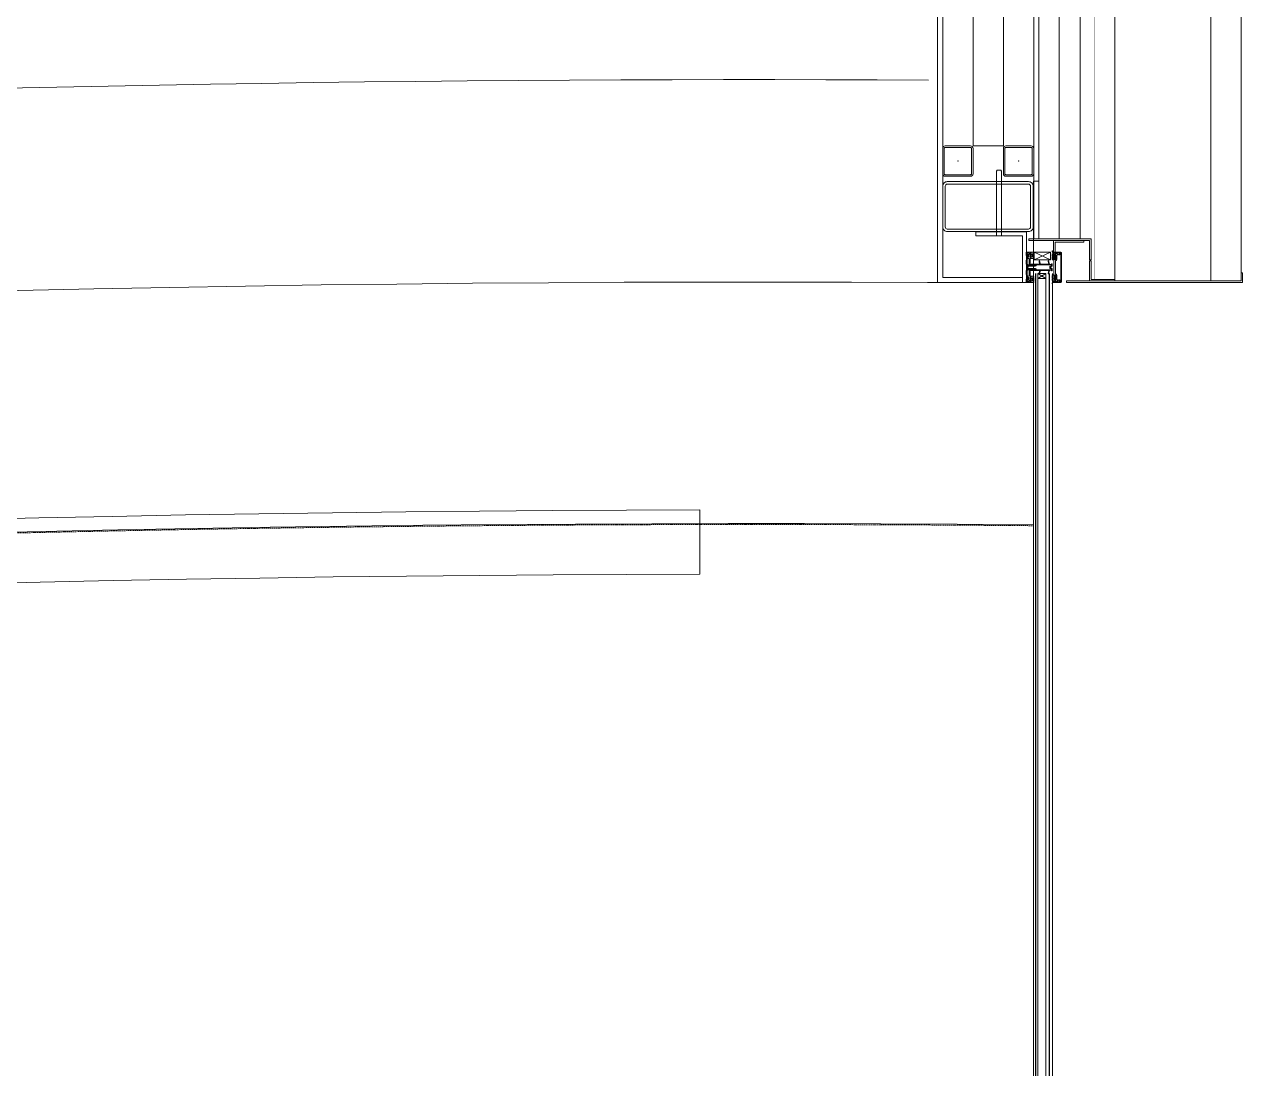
# Model space of a CAD drawing. Extents: x -1133 to 23780, y -1311 to 8245.
# Drawn here: x 16472 to 16712.8, y 2050.7 to 2257.1 of the extents above; entities that cross this region are included whole.
import ezdxf

# ---------------------------------------------------------------- set-up
doc = ezdxf.new("R2010")
doc.units = 0
doc.header["$MEASUREMENT"] = 0
doc.linetypes.add('DOT2', pattern=[0.125, 0, -0.125])
doc.linetypes.add('HIDDEN', pattern=[0.375, 0.25, -0.125])
doc.layers.get('0').update_dxf_attribs({"color": 9, "lineweight": 9})
for name, color, linetype, lineweight in [('06B', 9, 'Continuous', 9), ('06C', 9, 'Continuous', 9), ('06D', 9, 'Continuous', 9), ('10', 9, 'Continuous', 9), ('11', 9, 'Continuous', 9), ('15', 9, 'Continuous', 9), ('20', 9, 'DOT2', 9), ('33', 9, 'BATTING', 9), ('35', 9, 'Continuous', 9), ('40', 9, 'Continuous', 9), ('40B', 9, 'Continuous', 9)]:
    doc.layers.add(name, color=color, linetype=linetype, lineweight=lineweight)
doc.linetypes.add('BATTING', pattern='A,0.0001,-0.1,[134,ltypeshp.shx,S=0.1,R=0,X=-0.1,Y=0],-0.2,[134,ltypeshp.shx,S=0.1,R=180,X=0.1,Y=0],-0.1', length=0.4001)

# ---------------------------------------------------------------- blocks, each defined once
blk = doc.blocks.new('*U502')
at = {"layer": '15'}
for p, q in [((-1.47, -18.95), (-204.79, -18.95)), ((-1.47, -19.35), (-204.79, -19.35)), ((-1.47, -19.42), (-204.79, -19.42)), ((-1.47, -19.82), (-204.79, -19.82)), ((-1.47, -21.42), (-204.79, -21.42)), ((-1.47, -22.02), (-204.79, -22.02)), ((-1.47, -22.1), (-204.79, -22.1)), ((-1.47, -22.7), (-204.79, -22.7))]:
    blk.add_line(p, q, dxfattribs=at)
blk = doc.blocks.new('p-profil_bitis')
for p, q in [((-1.5, 2.16), (-3, 5.37)), ((-3, 2.16), (-1.5, 5.37)), ((1.2, 3.05), (2.2, 4.65)), ((2.2, 3.05), (1.2, 4.65))]:
    blk.add_line(p, q)
for points in [[(-2.9, 6.02), (-2.89, 6.01), (-2.88, 6), (-2.88, 6), (-2.87, 6), (-2.48, 6), (-2.47, 6), (-2.46, 6), (-2.46, 6.01), (-2.45, 6.02), (-2.43, 6.06), (-2.41, 6.08), (-2.4, 6.09), (-2.38, 6.09), (-2.37, 6.1), (-2.35, 6.09), (-2.33, 6.09), (-2.32, 6.08), (-2.3, 6.06), (-2.28, 6.01), (-2.27, 6.01), (-2.27, 6), (-2.26, 6), (-2.25, 6), (-1.76, 6), (-1.76, 5.49), (-1.76, 5.48), (-1.77, 5.47), (-1.77, 5.46), (-1.78, 5.46), (-1.79, 5.45), (-1.8, 5.45), (-1.81, 5.45), (-1.82, 5.46), (-1.83, 5.46), (-1.84, 5.47), (-1.89, 5.55), (-1.89, 5.56), (-1.9, 5.57), (-1.9, 5.57), (-1.91, 5.57), (-1.92, 5.57), (-1.93, 5.57), (-1.93, 5.56), (-1.94, 5.55), (-1.99, 5.46), (-1.99, 5.46), (-2, 5.46), (-2, 5.45), (-2.01, 5.45), (-2.02, 5.45), (-2.1, 5.45), (-2.11, 5.45), (-2.12, 5.45), (-2.12, 5.46), (-2.13, 5.46), (-2.13, 5.47), (-2.13, 5.47), (-2.14, 5.48), (-2.14, 5.5), (-2.23, 5.45), (-2.54, 5.45), (-2.62, 5.5), (-2.62, 5.48), (-2.63, 5.47), (-2.63, 5.46), (-2.63, 5.46), (-2.64, 5.45), (-2.65, 5.45), (-2.65, 5.45), (-2.74, 5.45), (-2.75, 5.45), (-2.76, 5.45), (-2.76, 5.46), (-2.77, 5.46), (-2.77, 5.46), (-2.82, 5.55), (-2.83, 5.56), (-2.83, 5.57), (-2.84, 5.57), (-2.85, 5.57), (-2.86, 5.57), (-2.86, 5.57), (-2.87, 5.56), (-2.87, 5.55), (-2.92, 5.47), (-2.93, 5.46), (-2.94, 5.46), (-2.95, 5.45), (-2.96, 5.45), (-2.97, 5.45), (-2.98, 5.46), (-2.99, 5.46), (-2.99, 5.47), (-3, 5.48), (-3, 5.49), (-3, 6.92), (-3, 6.93), (-3, 6.93), (-2.99, 6.94), (-2.99, 6.95), (-2.98, 6.95), (-2.97, 6.95), (-2.37, 6.95), (-2.36, 6.95), (-2.35, 6.95), (-2.35, 6.94), (-2.34, 6.93), (-2.34, 6.93), (-2.34, 6.92), (-2.34, 6.47), (-2.34, 6.44), (-2.32, 6.41), (-2.3, 6.38), (-2.28, 6.37), (-2.25, 6.35), (-2.22, 6.35), (-2.04, 6.35), (-2.03, 6.35), (-2.02, 6.35), (-2.01, 6.36), (-2, 6.37), (-1.99, 6.38), (-1.99, 6.39), (-1.99, 6.4), (-1.99, 6.54), (-2.05, 6.54), (-2.06, 6.54), (-2.08, 6.55), (-2.09, 6.55), (-2.09, 6.56), (-2.1, 6.58), (-2.1, 6.59), (-2.1, 6.6), (-2.1, 6.62), (-2.09, 6.63), (-2.08, 6.65), (-2.07, 6.66), (-2.05, 6.67), (-2.04, 6.68), (-2.02, 6.68), (-1.79, 6.68), (-1.78, 6.68), (-1.78, 6.68), (-1.77, 6.67), (-1.76, 6.66), (-1.76, 6.66), (-1.76, 6.65), (-1.76, 6.4), (-0.65, 6.4), (-0.62, 6.4), (-0.58, 6.39), (-0.56, 6.37), (-0.53, 6.35), (-0.51, 6.32), (-0.5, 6.28), (-0.5, 6.25), (-0.5, 2.04), (-0.5, 2.01), (-0.49, 1.99), (-0.47, 1.96), (-0.45, 1.94), (-0.42, 1.93), (-0.39, 1.92), (-0.36, 1.92), (-0.33, 1.93), (-0.31, 1.94), (-0.29, 1.96), (-0.27, 1.99), (-0.26, 2.01), (-0.25, 2.04), (-0.25, 2.25), (-0.25, 2.26), (-0.25, 2.26), (-0.25, 2.27), (-0.24, 2.28), (-0.23, 2.28), (-0.23, 2.28), (0.22, 2.28), (0.23, 2.28), (0.24, 2.28), (0.25, 2.27), (0.25, 2.26), (0.25, 2.26), (0.26, 2.25), (0.26, 2.04), (0.26, 2.01), (0.27, 1.99), (0.29, 1.96), (0.31, 1.94), (0.33, 1.93), (0.36, 1.92), (0.39, 1.92), (0.42, 1.93), (0.45, 1.94), (0.47, 1.96), (0.49, 1.99), (0.5, 2.01), (0.5, 2.04), (0.5, 6.25), (0.51, 6.29), (0.52, 6.33), (0.54, 6.36), (0.58, 6.38), (0.61, 6.4), (0.65, 6.4), (1.76, 6.4), (1.76, 6.65), (1.76, 6.66), (1.76, 6.66), (1.77, 6.67), (1.77, 6.67), (1.78, 6.68), (1.78, 6.68), (1.79, 6.68), (2.02, 6.68), (2.04, 6.68), (2.06, 6.67), (2.08, 6.66), (2.09, 6.64), (2.1, 6.62), (2.1, 6.6), (2.1, 6.59), (2.1, 6.58), (2.1, 6.57), (2.09, 6.56), (2.08, 6.55), (2.07, 6.54), (2.06, 6.54), (2.05, 6.54), (1.99, 6.54), (1.99, 6.4), (1.99, 6.39), (1.99, 6.38), (2, 6.37), (2.01, 6.36), (2.02, 6.35), (2.03, 6.35), (2.04, 6.35), (2.22, 6.35), (2.25, 6.35), (2.28, 6.37), (2.3, 6.38), (2.32, 6.41), (2.34, 6.44), (2.34, 6.47), (2.34, 6.92), (2.34, 6.93), (2.34, 6.93), (2.35, 6.94), (2.35, 6.95), (2.36, 6.95), (2.37, 6.95), (2.97, 6.95), (2.98, 6.95), (2.98, 6.95), (2.99, 6.94), (2.99, 6.94), (3, 6.93), (3, 6.93), (3, 6.92), (3, 5.49), (3, 5.48), (3, 5.47), (2.99, 5.46), (2.98, 5.46), (2.97, 5.45), (2.96, 5.45), (2.96, 5.45), (2.95, 5.45), (2.94, 5.46), (2.93, 5.46), (2.92, 5.47), (2.87, 5.55), (2.87, 5.56), (2.86, 5.57), (2.86, 5.57), (2.85, 5.57), (2.84, 5.57), (2.83, 5.57), (2.83, 5.56), (2.82, 5.55), (2.77, 5.46), (2.77, 5.46), (2.76, 5.46), (2.76, 5.45), (2.75, 5.45), (2.74, 5.45), (2.65, 5.45), (2.65, 5.45), (2.64, 5.45), (2.63, 5.46), (2.63, 5.46), (2.63, 5.47), (2.62, 5.48), (2.62, 5.5), (2.53, 5.45), (2.22, 5.45), (2.13, 5.5), (2.13, 5.48), (2.13, 5.47), (2.13, 5.47), (2.13, 5.46), (2.12, 5.46), (2.12, 5.45), (2.11, 5.45), (2.1, 5.45), (2.02, 5.45), (2.01, 5.45), (2, 5.45), (1.99, 5.46), (1.99, 5.46), (1.94, 5.55), (1.93, 5.56), (1.93, 5.57), (1.92, 5.57), (1.91, 5.57), (1.9, 5.57), (1.9, 5.57), (1.89, 5.56), (1.89, 5.55), (1.84, 5.47), (1.83, 5.46), (1.82, 5.46), (1.81, 5.45), (1.8, 5.45), (1.79, 5.45), (1.78, 5.46), (1.77, 5.46), (1.77, 5.47), (1.76, 5.48), (1.76, 5.49), (1.76, 6), (2.25, 6), (2.26, 6), (2.26, 6), (2.27, 6.01), (2.27, 6.01), (2.28, 6.01), (2.3, 6.06), (2.31, 6.07), (2.33, 6.09), (2.34, 6.09), (2.36, 6.1), (2.37, 6.1), (2.39, 6.09), (2.4, 6.09), (2.42, 6.07), (2.43, 6.06), (2.45, 6.02), (2.46, 6.01), (2.46, 6), (2.47, 6), (2.48, 6), (2.87, 6), (2.88, 6), (2.88, 6), (2.89, 6.01), (2.9, 6.02), (2.9, 6.02), (2.9, 6.03), (2.9, 6.04), (2.9, 6.05), (2.87, 6.1), (2.86, 6.11), (2.85, 6.11), (2.84, 6.12), (2.83, 6.12), (2.82, 6.12), (2.81, 6.12), (2.8, 6.11), (2.79, 6.11), (2.78, 6.1), (2.74, 6.02), (2.73, 6.01), (2.72, 6.01), (2.72, 6), (2.71, 6), (2.7, 6), (2.69, 6.01), (2.69, 6.01), (2.68, 6.02), (2.64, 6.1), (2.63, 6.11), (2.62, 6.11), (2.61, 6.12), (2.6, 6.12), (2.59, 6.12), (2.58, 6.12), (2.57, 6.11), (2.56, 6.11), (2.55, 6.1), (2.51, 6.02), (2.5, 6.01), (2.5, 6.01), (2.49, 6), (2.48, 6), (2.48, 6), (2.47, 6), (2.46, 6.01), (2.46, 6.01), (2.45, 6.02), (2.41, 6.1), (2.4, 6.11), (2.39, 6.11), (2.38, 6.12), (2.37, 6.12), (2.36, 6.12), (2.35, 6.12), (2.34, 6.11), (2.33, 6.11), (2.32, 6.1), (2.28, 6.02), (2.27, 6.01), (2.26, 6.01), (2.26, 6), (2.25, 6), (2.24, 6), (2.24, 6.01), (2.23, 6.01), (2.22, 6.02), (2.18, 6.1), (2.17, 6.11), (2.16, 6.11), (2.15, 6.12), (2.14, 6.12), (2.13, 6.12), (2.12, 6.12), (2.11, 6.11), (2.1, 6.11), (2.09, 6.1), (2.05, 6.02), (2.04, 6.01), (2.03, 6.01), (2.03, 6), (2.02, 6), (2.01, 6), (2.01, 6.01), (2, 6.01), (1.99, 6.02), (1.95, 6.1), (1.94, 6.11), (1.93, 6.11), (1.92, 6.12), (1.91, 6.12), (1.9, 6.12), (1.89, 6.12), (1.88, 6.11), (1.87, 6.11), (1.86, 6.1), (1.82, 6.02), (1.81, 6.01), (1.81, 6.01), (1.8, 6), (1.79, 6), (1.78, 6), (1.77, 6.01), (1.77, 6.01), (1.76, 6.02), (1.76, 6.02), (1.76, 6.03), (1.76, 6.17), (1.76, 6.18), (1.76, 6.19), (1.75, 6.19), (1.74, 6.2), (1.74, 6.2), (1.73, 6.2), (0.8, 6.2), (0.8, 6.23), (0.79, 6.25), (0.77, 6.27), (0.76, 6.28), (0.73, 6.3), (0.71, 6.3), (0.68, 6.3), (0.66, 6.29), (0.64, 6.28), (0.62, 6.26), (0.61, 6.24), (0.6, 6.22), (0.6, 6.2), (0.6, 6.17), (0.61, 6.15), (0.63, 6.13), (0.65, 6.12), (0.65, 4.3), (1.25, 4.41), (1.26, 4.41), (1.27, 4.4), (1.28, 4.4), (1.29, 4.39), (1.3, 4.38), (1.3, 4.38), (1.3, 4.37), (1.3, 4.36), (1.29, 4.35), (1.29, 4.34), (1.28, 4.33), (1.27, 4.33), (0.65, 4.15), (0.65, 2.51), (1.25, 2.62), (1.26, 2.62), (1.27, 2.61), (1.28, 2.61), (1.29, 2.6), (1.3, 2.59), (1.3, 2.59), (1.3, 2.58), (1.3, 2.57), (1.29, 2.56), (1.29, 2.55), (1.28, 2.54), (1.27, 2.54), (0.64, 2.36), (0.62, 2.35), (0.6, 2.33), (0.59, 2.32), (0.58, 2.3), (0.58, 2.28), (0.58, 1.97), (0.7, 1.97), (0.7, 1.83), (0.26, 1.83), (0.14, 1.95), (0.14, 2.05), (0.14, 2.06), (0.14, 2.06), (0.13, 2.07), (0.13, 2.07), (0.12, 2.08), (0.12, 2.08), (0.11, 2.08), (-0.11, 2.08), (-0.12, 2.08), (-0.12, 2.08), (-0.13, 2.07), (-0.13, 2.07), (-0.14, 2.06), (-0.14, 2.06), (-0.14, 2.05), (-0.14, 1.95), (-0.26, 1.83), (-0.7, 1.83), (-0.7, 1.97), (-0.58, 1.97), (-0.58, 2.28), (-0.58, 2.3), (-0.59, 2.32), (-0.6, 2.34), (-0.62, 2.35), (-0.64, 2.36), (-1.27, 2.54), (-1.28, 2.54), (-1.29, 2.55), (-1.29, 2.56), (-1.3, 2.57), (-1.3, 2.58), (-1.3, 2.59), (-1.3, 2.59), (-1.29, 2.6), (-1.28, 2.61), (-1.27, 2.61), (-1.26, 2.62), (-1.25, 2.62), (-0.65, 2.51), (-0.65, 4.15), (-1.27, 4.33), (-1.28, 4.33), (-1.29, 4.34), (-1.29, 4.35), (-1.3, 4.36), (-1.3, 4.37), (-1.3, 4.38), (-1.3, 4.38), (-1.29, 4.39), (-1.28, 4.4), (-1.27, 4.4), (-1.26, 4.41), (-1.25, 4.41), (-0.65, 4.3), (-0.65, 6.12), (-0.63, 6.13), (-0.61, 6.15), (-0.6, 6.17), (-0.6, 6.2), (-0.6, 6.22), (-0.61, 6.24), (-0.62, 6.26), (-0.64, 6.28), (-0.66, 6.29), (-0.68, 6.3), (-0.71, 6.3), (-0.73, 6.3), (-0.76, 6.28), (-0.77, 6.27), (-0.79, 6.25), (-0.8, 6.23), (-0.8, 6.2), (-1.73, 6.2), (-1.74, 6.2), (-1.74, 6.2), (-1.75, 6.19), (-1.76, 6.19), (-1.76, 6.18), (-1.76, 6.17), (-1.76, 6.03), (-1.76, 6.02), (-1.76, 6.02), (-1.77, 6.01), (-1.78, 6.01), (-1.78, 6), (-1.79, 6), (-1.8, 6), (-1.81, 6.01), (-1.81, 6.01), (-1.82, 6.02), (-1.86, 6.1), (-1.87, 6.11), (-1.88, 6.11), (-1.89, 6.12), (-1.9, 6.12), (-1.91, 6.12), (-1.92, 6.12), (-1.93, 6.11), (-1.94, 6.11), (-1.95, 6.1), (-1.99, 6.02), (-2, 6.01), (-2.01, 6.01), (-2.01, 6), (-2.02, 6), (-2.03, 6), (-2.03, 6.01), (-2.04, 6.01), (-2.05, 6.02), (-2.09, 6.1), (-2.1, 6.11), (-2.11, 6.11), (-2.12, 6.12), (-2.13, 6.12), (-2.14, 6.12), (-2.15, 6.12), (-2.16, 6.11), (-2.17, 6.11), (-2.18, 6.1), (-2.22, 6.02), (-2.23, 6.01), (-2.24, 6.01), (-2.24, 6), (-2.25, 6), (-2.26, 6), (-2.26, 6.01), (-2.27, 6.01), (-2.28, 6.02), (-2.32, 6.1), (-2.33, 6.11), (-2.34, 6.11), (-2.35, 6.12), (-2.36, 6.12), (-2.37, 6.12), (-2.38, 6.12), (-2.39, 6.11), (-2.4, 6.11), (-2.41, 6.1), (-2.45, 6.02), (-2.46, 6.01), (-2.46, 6.01), (-2.47, 6), (-2.48, 6), (-2.48, 6), (-2.49, 6), (-2.5, 6.01), (-2.5, 6.01), (-2.51, 6.02), (-2.55, 6.1), (-2.56, 6.11), (-2.57, 6.11), (-2.58, 6.12), (-2.59, 6.12), (-2.6, 6.12), (-2.61, 6.12), (-2.62, 6.11), (-2.63, 6.11), (-2.64, 6.1), (-2.68, 6.02), (-2.69, 6.01), (-2.69, 6.01), (-2.7, 6), (-2.71, 6), (-2.72, 6), (-2.73, 6.01), (-2.73, 6.01), (-2.74, 6.02), (-2.78, 6.1), (-2.79, 6.11), (-2.8, 6.11), (-2.81, 6.12), (-2.82, 6.12), (-2.83, 6.12), (-2.84, 6.12), (-2.85, 6.11), (-2.86, 6.11), (-2.87, 6.1), (-2.9, 6.05), (-2.9, 6.04), (-2.9, 6.03)], [(-3, 5.37), (-1.5, 5.37), (-1.5, 2.16), (-3, 2.16)], [(-2.81, 6.34), (-2.81, 6.33), (-2.8, 6.33), (-2.8, 6.32), (-2.79, 6.32), (-2.78, 6.32), (-2.56, 6.32), (-2.55, 6.32), (-2.55, 6.32), (-2.54, 6.33), (-2.54, 6.33), (-2.53, 6.34), (-2.53, 6.34), (-2.53, 6.35), (-2.53, 6.77), (-2.53, 6.78), (-2.53, 6.78), (-2.54, 6.79), (-2.54, 6.79), (-2.55, 6.8), (-2.55, 6.8), (-2.56, 6.8), (-2.78, 6.8), (-2.79, 6.8), (-2.79, 6.8), (-2.8, 6.79), (-2.8, 6.79), (-2.81, 6.78), (-2.81, 6.77)], [(-2.68, 5.61), (-2.67, 5.59), (-2.67, 5.58), (-2.65, 5.58), (-2.64, 5.57), (-2.63, 5.57), (-2.62, 5.57), (-2.62, 5.53), (-2.58, 5.57), (-2.17, 5.57), (-2.14, 5.53), (-2.14, 5.57), (-2.13, 5.57), (-2.12, 5.57), (-2.11, 5.57), (-2.1, 5.58), (-2.09, 5.59), (-2.08, 5.6), (-2.08, 5.61), (-2.08, 5.62), (-2.08, 5.68), (-2.21, 5.81), (-2.55, 5.81), (-2.68, 5.68), (-2.68, 5.62)], [(2.13, 5.57), (2.13, 5.53), (2.17, 5.57), (2.58, 5.57), (2.62, 5.53), (2.62, 5.57), (2.63, 5.57), (2.64, 5.57), (2.65, 5.57), (2.66, 5.58), (2.67, 5.59), (2.68, 5.6), (2.68, 5.61), (2.68, 5.62), (2.68, 5.68), (2.55, 5.81), (2.21, 5.81), (2.08, 5.68), (2.08, 5.62), (2.08, 5.61), (2.08, 5.6), (2.09, 5.59), (2.1, 5.58), (2.11, 5.57), (2.12, 5.57)], [(2.53, 6.35), (2.53, 6.34), (2.54, 6.33), (2.54, 6.33), (2.55, 6.32), (2.55, 6.32), (2.56, 6.32), (2.78, 6.32), (2.79, 6.32), (2.79, 6.32), (2.8, 6.33), (2.81, 6.33), (2.81, 6.34), (2.81, 6.35), (2.81, 6.77), (2.81, 6.78), (2.81, 6.78), (2.8, 6.79), (2.8, 6.79), (2.79, 6.8), (2.79, 6.8), (2.78, 6.8), (2.56, 6.8), (2.55, 6.8), (2.55, 6.8), (2.54, 6.79), (2.54, 6.79), (2.53, 6.78), (2.53, 6.77)], [(1.2, 3.05), (1.2, 4.65), (2.2, 4.65), (2.2, 3.05)], [(2.85, 0.85), (2.85, 1), (2.77, 1.14), (2.89, 1.5), (3, 1.5), (3, 0.1), (2.9, 0), (-2.9, 0), (-3, 0.1), (-3, 1.5), (-2.89, 1.5), (-2.77, 1.14), (-2.85, 0.99), (-2.85, 0.85), (-2.87, 0.85), (-2.87, 0.5), (-2.82, 0.45), (-2.47, 0.45), (-2.47, 0.37), (-2.52, 0.32), (-2.82, 0.32), (-2.87, 0.27), (-2.87, 0.18), (-2.82, 0.13), (2.82, 0.13), (2.87, 0.18), (2.87, 0.27), (2.82, 0.32), (2.52, 0.32), (2.47, 0.37), (2.47, 0.45), (2.82, 0.45), (2.87, 0.5), (2.87, 0.85)], [(-2.8, 0.99), (-2.69, 0.82), (-2.63, 0.73), (-2.54, 0.57), (-2.5, 0.55), (-2.47, 0.56), (-2.45, 0.6), (-2.45, 0.85), (-2.4, 0.9), (-1.53, 0.9), (-1.42, 0.94), (-1.38, 1.05), (-1.38, 1.13), (-1.33, 1.18), (-0.02, 1.18), (-0.01, 1.2), (0.01, 1.2), (0.03, 1.18), (1.33, 1.18), (1.38, 1.13), (1.38, 1.05), (1.42, 0.94), (1.53, 0.9), (2.4, 0.9), (2.45, 0.85), (2.45, 0.6), (2.47, 0.56), (2.5, 0.55), (2.54, 0.57), (2.63, 0.73), (2.8, 0.99), (2.78, 1.04), (2.71, 1.07), (2.7, 1.11), (2.7, 1.13), (2.8, 1.5), (2.48, 1.5), (2.4, 1.42), (2.4, 1.36), (2.52, 1.36), (2.52, 1.2), (2.42, 1.1), (1.58, 1.1), (1.58, 1.36), (1.7, 1.36), (1.7, 1.42), (1.62, 1.5), (-1.62, 1.5), (-1.7, 1.42), (-1.7, 1.36), (-1.58, 1.36), (-1.58, 1.1), (-2.42, 1.1), (-2.52, 1.2), (-2.52, 1.36), (-2.4, 1.36), (-2.4, 1.42), (-2.48, 1.5), (-2.8, 1.5), (-2.7, 1.13), (-2.7, 1.11), (-2.71, 1.07), (-2.78, 1.03)]]:
    blk.add_lwpolyline(points, close=True)
for points in [[(0.35, 6.5), (0.3, 6.68), (0.2, 6.79), (0.02, 6.85), (-0.16, 6.81), (-0.3, 6.68), (-0.35, 6.5), (-0.35, 6.55), (-0.36, 6.6), (-0.37, 6.65), (-0.39, 6.69), (-0.42, 6.74), (-0.45, 6.78), (-0.48, 6.82), (-0.52, 6.85), (-0.56, 6.88), (-0.6, 6.9), (-0.65, 6.92), (-0.7, 6.94), (-0.75, 6.95), (-0.8, 6.95), (-1.4, 6.95), (-1.54, 6.89), (-1.6, 6.85), (-2.1, 6.85), (-2.25, 6.78), (-2.3, 6.65), (-2.3, 6.6), (-2.25, 6.47), (-2.14, 6.4), (-2.04, 6.39), (-2.01, 6.53), (-2.11, 6.55), (-2.15, 6.6), (-2.15, 6.65), (-2.1, 6.7), (-1.6, 6.7), (-1.46, 6.76), (-1.4, 6.8), (-0.8, 6.8), (-0.64, 6.75), (-0.55, 6.66), (-0.5, 6.5), (-0.5, 5.15), (-0.4, 5.01), (-0.27, 5.02), (-0.2, 5.17), (-0.25, 5.2), (-0.2, 5.23), (-0.2, 5.35), (-0.25, 5.38), (-0.2, 5.41), (-0.2, 5.53), (-0.25, 5.56), (-0.2, 5.59), (-0.2, 5.71), (-0.25, 5.74), (-0.2, 5.77), (-0.2, 5.89), (-0.25, 5.92), (-0.2, 5.95), (-0.2, 6.07), (-0.25, 6.1), (-0.2, 6.13), (-0.2, 6.25), (-0.25, 6.28), (-0.2, 6.31), (-0.2, 6.5), (-0.12, 6.66), (0.02, 6.7), (0.12, 6.66), (0.2, 6.5), (0.2, 6.4), (0.25, 6.37), (0.2, 6.34), (0.2, 6.22), (0.25, 6.19), (0.2, 6.16), (0.2, 6.04), (0.25, 6.01), (0.2, 5.98), (0.2, 5.86), (0.25, 5.83), (0.2, 5.8), (0.2, 5.68), (0.25, 5.65), (0.2, 5.62), (0.2, 5.5), (0.25, 5.47), (0.2, 5.44), (0.2, 5.32), (0.25, 5.29), (0.2, 5.26), (0.2, 5.15), (0.3, 5.01), (0.4, 5.01), (0.5, 5.15), (0.5, 6.5), (0.55, 6.66), (0.64, 6.75), (0.8, 6.8), (1.4, 6.8), (1.46, 6.76), (1.6, 6.7), (2.1, 6.7), (2.15, 6.65), (2.15, 6.6), (2.11, 6.55), (2.01, 6.53), (2.04, 6.39), (2.13, 6.4), (2.25, 6.47), (2.3, 6.6), (2.3, 6.65), (2.23, 6.8), (2.1, 6.85), (1.6, 6.85), (1.54, 6.89), (1.4, 6.95), (0.8, 6.95), (0.75, 6.95), (0.7, 6.94), (0.65, 6.92), (0.61, 6.9), (0.56, 6.88), (0.52, 6.85), (0.48, 6.82), (0.45, 6.78), (0.42, 6.74), (0.4, 6.69), (0.38, 6.65), (0.36, 6.6), (0.35, 6.55), (0.35, 6.5), (0.35, 5.15)], [(-0.35, 6.5), (-0.35, 5.15)]]:
    blk.add_lwpolyline(points)
for points in [[(-1.77, 1.34, -10), (-1.77, 1.49, -10), (-1.76, 1.51, -10), (-1.73, 1.52, -10), (-1.64, 1.5, -10), (-1.48, 1.5, -10), (-1.48, 1.74, -10), (-1.52, 1.81, -10), (-1.54, 1.83, -10), (-1.57, 1.81, -10), (-1.62, 1.73, -10), (-1.65, 1.71, -10), (-1.69, 1.73, -10), (-1.74, 1.81, -10), (-1.77, 1.83, -10), (-1.79, 1.81, -10), (-1.84, 1.73, -10), (-1.88, 1.71, -10), (-1.91, 1.73, -10), (-1.96, 1.81, -10), (-1.99, 1.83, -10), (-2.01, 1.81, -10), (-2.06, 1.73, -10), (-2.09, 1.71, -10), (-2.13, 1.73, -10), (-2.18, 1.81, -10), (-2.2, 1.83, -10), (-2.23, 1.81, -10), (-2.28, 1.73, -10), (-2.31, 1.71, -10), (-2.35, 1.73, -10), (-2.4, 1.81, -10), (-2.42, 1.83, -10), (-2.45, 1.81, -10), (-2.5, 1.73, -10), (-2.53, 1.71, -10), (-2.57, 1.73, -10), (-2.62, 1.81, -10), (-2.64, 1.83, -10), (-2.67, 1.81, -10), (-2.74, 1.69, -10), (-2.86, 1.65, -10), (-2.95, 1.78, -10), (-3.09, 1.83, -10), (-3.21, 1.83, -10), (-3.23, 1.82, -10), (-3.24, 1.79, -10), (-3.23, 1.78, -10), (-3.14, 1.76, -10), (-3.02, 1.69, -10), (-2.98, 1.62, -10), (-2.98, 1.5, -10), (-2.55, 1.5, -10), (-2.46, 1.52, -10), (-2.45, 1.52, -10), (-2.44, 1.52, -10), (-2.43, 1.49, -10), (-2.43, 1.34, -10), (-2.54, 1.34, -10), (-2.54, 1.31, -10), (-2.38, 1.16, -10), (-2.34, 1.14, -10), (-2.22, 1.2, -10), (-1.97, 1.2, -10), (-1.86, 1.14, -10), (-1.8, 1.16, -10), (-1.66, 1.31, -10), (-1.66, 1.34, -10), (-1.77, 1.34, -10)], [(-1.89, 1.35, -10), (-1.93, 1.31, -10), (-2.26, 1.31, -10), (-2.31, 1.35, -10), (-2.31, 1.47, -10), (-2.26, 1.51, -10), (-1.93, 1.51, -10), (-1.89, 1.47, -10), (-1.89, 1.46, -10), (-1.89, 1.35, -10)], [(1.76, 1.34, -10), (1.76, 1.49, -10), (1.76, 1.51, -10), (1.73, 1.52, -10), (1.64, 1.5, -10), (1.48, 1.5, -10), (1.48, 1.74, -10), (1.52, 1.81, -10), (1.54, 1.83, -10), (1.57, 1.81, -10), (1.62, 1.73, -10), (1.65, 1.71, -10), (1.69, 1.73, -10), (1.74, 1.81, -10), (1.76, 1.83, -10), (1.79, 1.81, -10), (1.84, 1.73, -10), (1.88, 1.71, -10), (1.91, 1.73, -10), (1.96, 1.81, -10), (1.99, 1.83, -10), (2.01, 1.81, -10), (2.06, 1.73, -10), (2.09, 1.71, -10), (2.13, 1.73, -10), (2.18, 1.81, -10), (2.2, 1.83, -10), (2.23, 1.81, -10), (2.28, 1.73, -10), (2.31, 1.71, -10), (2.35, 1.73, -10), (2.4, 1.81, -10), (2.42, 1.83, -10), (2.45, 1.81, -10), (2.5, 1.73, -10), (2.53, 1.71, -10), (2.57, 1.73, -10), (2.62, 1.81, -10), (2.64, 1.83, -10), (2.67, 1.81, -10), (2.74, 1.69, -10), (2.86, 1.65, -10), (2.95, 1.78, -10), (3.09, 1.83, -10), (3.21, 1.83, -10), (3.23, 1.82, -10), (3.24, 1.79, -10), (3.23, 1.78, -10), (3.14, 1.76, -10), (3.02, 1.69, -10), (2.98, 1.62, -10), (2.98, 1.5, -10), (2.55, 1.5, -10), (2.46, 1.52, -10), (2.45, 1.52, -10), (2.44, 1.52, -10), (2.42, 1.49, -10), (2.42, 1.34, -10), (2.53, 1.34, -10), (2.53, 1.31, -10), (2.38, 1.16, -10), (2.34, 1.14, -10), (2.22, 1.2, -10), (1.97, 1.2, -10), (1.86, 1.14, -10), (1.8, 1.16, -10), (1.65, 1.31, -10), (1.65, 1.34, -10), (1.76, 1.34, -10)], [(1.88, 1.35, -10), (1.93, 1.31, -10), (2.26, 1.31, -10), (2.3, 1.35, -10), (2.3, 1.47, -10), (2.26, 1.51, -10), (1.93, 1.51, -10), (1.89, 1.47, -10), (1.88, 1.46, -10), (1.88, 1.35, -10)]]:
    blk.add_polyline3d(points)
blk = doc.blocks.new('prf-60x60')
for points in [[(-2.5, -6), (2.5, -6, 0.414214), (3, -5.5), (3, -0.5, 0.414214), (2.5, 0), (-2.5, 0, 0.414214), (-3, -0.5), (-3, -5.5, 0.414214)], [(-2.5, -5.7), (2.5, -5.7, 0.414214), (2.7, -5.5), (2.7, -0.5, 0.414214), (2.5, -0.3), (-2.5, -0.3, 0.414214), (-2.7, -0.5), (-2.7, -5.5, 0.414214)]]:
    blk.add_lwpolyline(points, format="xyb", close=True)
at = {"color": 252}
blk.add_point((0, -3), dxfattribs=at)
blk = doc.blocks.new('p-2. kat planı')
at = {"layer": '06C'}
blk.add_lwpolyline([(13012.5, 1124.33), (13012.5, 1124.33), (13012.5, 2865), (16712.5, 2865), (16712.49, 2206.39)], dxfattribs=at)
blk.add_lwpolyline([(13012.5, 1124.33), (13012.5, 1124.33), (13012.5, 2865), (16712.5, 2865), (16712.49, 2206.39)], dxfattribs=at)
at = {"layer": '06D'}
for points in [[(16687.5, 2206.69), (16687.5, 2840), (15800, 2840)], [(16680.7, 2214.69), (16680.71, 2833.2), (15800, 2833.26)], [(16659.5, 2365), (16659.5, 2233.09), (16665.5, 2233.09), (16665.5, 2365)]]:
    blk.add_lwpolyline(points, dxfattribs=at)
at = {"layer": '10'}
for points, const_width in [([(13018.5, 1124.33), (13018.5, 2859), (16706.5, 2859), (16706.5, 2206.39)], 0.2), ([(13018.5, 1124.33), (13018.5, 2859), (16706.5, 2859), (16706.5, 2206.39)], 0.2), ([(16683.5, 2206.69), (16683.5, 2836), (15793.55, 2836)], 0.1)]:
    blk.add_lwpolyline(points, dxfattribs=dict(at, const_width=const_width))
blk.add_lwpolyline([(16664.15, 2215.29), (16664.15, 2228.12), (16664.28, 2228.29), (16665.02, 2228.29), (16665.15, 2228.12), (16665.15, 2215.29)], dxfattribs=at)
blk.add_lwpolyline([(16671.38, 2217.07), (16671.38, 2225.11, 0.414214), (16670.46, 2226.03), (16654.42, 2226.03, 0.414214), (16653.5, 2225.11), (16653.5, 2217.07, 0.414214), (16654.42, 2216.15), (16670.46, 2216.15, 0.414214)], format="xyb", close=True, dxfattribs=at)
blk.add_lwpolyline([(16670.88, 2217.07), (16670.88, 2225.11, 0.414214), (16670.46, 2225.53), (16654.42, 2225.53, 0.414214), (16654, 2225.11), (16654, 2217.07, 0.414214), (16654.42, 2216.65), (16670.46, 2216.65, 0.414214), (16670.88, 2217.07, 1)], format="xyb", dxfattribs=at)
for points in [[(16660.05, 2216.09), (16670.05, 2216.09), (16670.05, 2206.09), (16669.25, 2206.09), (16669.25, 2215.29), (16669.25, 2215.29), (16660.05, 2215.29)], [(16682.83, 2210.54), (16682.53, 2210.54), (16682.53, 2214.39), (16670.52, 2214.39), (16670.52, 2214.69), (16682.83, 2214.69)], [(16675.41, 2210.71), (16675.71, 2210.71), (16675.71, 2214.09), (16681.41, 2214.09), (16681.41, 2214.39), (16675.41, 2214.39)], [(16682.53, 2206.39), (16682.53, 2210.39), (16682.83, 2210.39), (16682.83, 2206.69), (16687.53, 2206.69), (16687.53, 2206.39), (16682.53, 2206.39)], [(16712.79, 2207.98), (16712.79, 2206.09), (16677.97, 2206.09), (16677.97, 2206.39), (16712.49, 2206.39), (16712.49, 2207.98)]]:
    blk.add_lwpolyline(points, close=True, dxfattribs=at)
at = {"layer": '11'}
for points in [[(16652.5, 2365), (16652.5, 2206.09), (16669.25, 2206.09)], [(16653.5, 2365), (16653.5, 2207.09), (16669.25, 2207.09)], [(16672.5, 2365), (16672.5, 2214.69), (16671.5, 2214.69), (16671.5, 2365)]]:
    blk.add_lwpolyline(points, dxfattribs=at)
at = {"layer": '20', "linetype": 'HIDDEN'}
blk.add_lwpolyline([(16671.49, 2158.03, 0.152192), (13054.42, 1065.28, 0.152192)], format="xyb", dxfattribs=at)
at = {"layer": '33', "ltscale": 0.4}
blk.add_lwpolyline([(16676.5, 2214.69), (16676.5, 2829), (15800, 2829)], dxfattribs=at)
at = {"layer": '40'}
blk.add_lwpolyline([(13054.42, 704.15, -0.030791), (13682.75, 1104.54), (13576.46, 1296.45, -0.024013), (14116.78, 1562.65), (14175.16, 1426.96), (14212.09, 1442.78), (14154.09, 1578.71, -0.023167), (14698.59, 1781.77), (14742.74, 1640.76), (14781.91, 1653.34), (14736.69, 1793.87, -0.023228), (15300.09, 1942.43), (15330.55, 1797.88), (15369.84, 1806.22), (15339.16, 1950.68, -0.024001), (15933.76, 2044.81), (15957.63, 1826.73, -0.029535), (16671.45, 1862.43), (16671.45, 2206.09), (16650.5, 2206.09, 0.149972), (13055.87, 1124.03), (13054.42, 1124.03)], format="xyb", close=True, dxfattribs=at)
at = {"layer": '40B'}
blk.add_lwpolyline([(13052.5, 1837.5), (13052.5, 1065.5), (13054.42, 1065.5, -0.152186), (16671.45, 2158.21), (16671.45, 2226.09), (16672.5, 2226.09), (16672.5, 2372.5), (15945, 2372.5), (15945, 2365), (14187.5, 2363), (14187.5, 2825), (13845, 2825), (13845, 1845), (13845, 1837.5)], format="xyb", close=True, dxfattribs=at)
at = {"layer": '10'}
for p in [(16656.5, 2233.09), (16668.5, 2233.09)]:
    blk.add_blockref('prf-60x60', p, dxfattribs=at)
at = {"layer": '10', "xscale": -1, "rotation": 90}
for name, p in [('p-profil_bitis', (16676.97, 2209.09)), ('*U502', (16652.5, 2003.1))]:
    blk.add_blockref(name, p, dxfattribs=at)

msp = doc.modelspace()

# ---------------------------------------------------------------- linework, layer by layer
at = {"layer": '06B'}
for points in [[(15362.02, 2122.81, -0.050395), (16650.71, 2246.09)], [(13055.87, 1124.03, -0.149972), (16650.5, 2206.09)]]:
    msp.add_lwpolyline(points, format="xyb", dxfattribs=at)
at = {"layer": '06C'}
msp.add_lwpolyline([(13124.69, 1100.45), (13117.7, 1111.05, -0.146397), (16605.5, 2161.14), (16605.5, 2148.44, 0.146396), (13124.69, 1100.45, 3.321415)], format="xyb", dxfattribs=at)
at = {"layer": '20', "linetype": 'HIDDEN'}
for points in [[(13074.5, 1250.48, -0.146575), (16650.5, 2301.36, -0.146575)], [(13074.5, 1209.1, -0.147553), (16652.5, 2266.71)]]:
    msp.add_lwpolyline(points, format="xyb", dxfattribs=at)
at = {"layer": '35'}
msp.add_lwpolyline([(16650.5, 2363), (16650.5, 2272.98, 0.147272), (13074.5, 1216.59), (13074.5, 1835), (13854.5, 1835), (13854.5, 2483.5), (13840.44, 2489.8), (13837.5, 2489.8), (13837.5, 2570.2), (13840.5, 2570.2), (13854.5, 2576.5), (13854.5, 2580), (13854.5, 2657), (13835.5, 2657), (13835.5, 2763), (13854.5, 2763), (13854.5, 2803), (14182.5, 2803), (14182.5, 2363)], format="xyb", close=True, dxfattribs=at)

# ---------------------------------------------------------------- block references
msp.add_blockref('p-2. kat planı', (0, 0))

doc.saveas('drawing.dxf')
